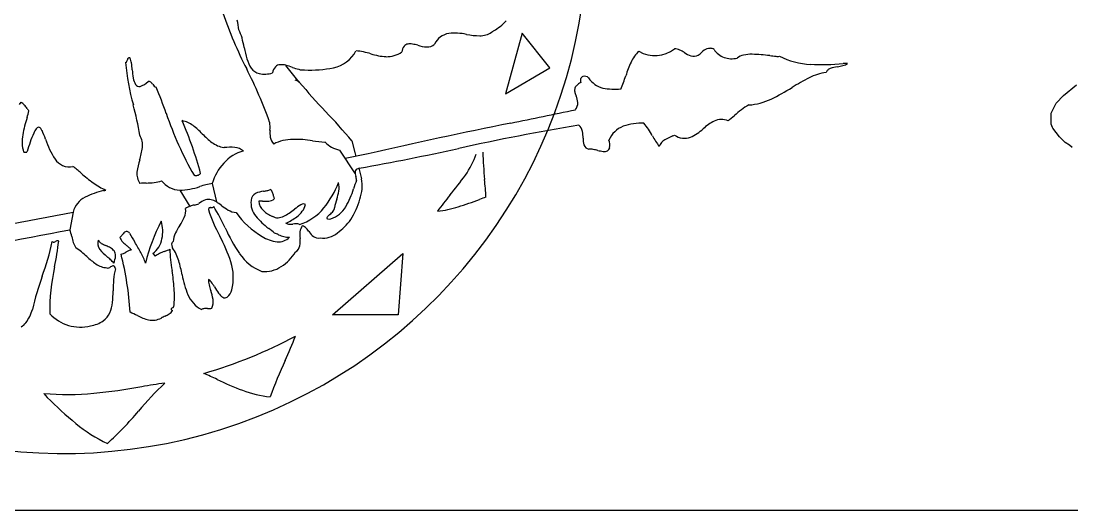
# Model space of a CAD drawing. Extents: x 0 to 10, y 0 to 4.
# Drawn here: x 5.031 to 8.329, y 0 to 1.536 of the extents above; entities that cross this region are included whole.
import ezdxf

# ---------------------------------------------------------------- set-up
doc = ezdxf.new("R2010")
doc.units = 0
doc.header["$MEASUREMENT"] = 0
doc.layers.get('0').update_dxf_attribs({"linetype": 'CONTINUOUS'})

msp = doc.modelspace()

# ---------------------------------------------------------------- linework, layer by layer
at = {"linetype": 'Continuous'}
for p, q in [((6.604, 1.4985), (6.5514, 1.3076)), ((6.6901, 1.3887), (6.604, 1.4985)), ((5.9042, 1.3443), (5.8624, 1.397)), ((6.5514, 1.3076), (6.6901, 1.3887)), ((6.069, 1.1594), (6.0785, 1.1229)), ((6.0307, 1.1305), (6.0796, 1.0559)), ((6.0785, 1.1229), (6.0816, 1.1109)), ((6.1202, 1.1185), (6.0479, 1.1043)), ((6.0913, 1.0735), (6.0998, 1.0408)), ((5.631, 1.0257), (5.6439, 0.9678)), ((5.529, 1.0049), (5.5608, 0.954)), ((5.1943, 0.9362), (5.184, 0.8807)), ((6.0082, 0.6136), (6.2286, 0.8061)), ((6.2286, 0.8061), (6.2149, 0.6136)), ((6.2149, 0.6136), (6.0082, 0.6136)), ((5.1023, 0.3665), (5.1131, 0.3532)), ((0, 0), (10, 0))]:
    msp.add_line(p, q, dxfattribs=at)
at = {"color": 7, "linetype": 'Continuous'}
for p, q in [((7.625, 1.4032), (7.6109, 1.4023)), ((5.0265, 1.2735), (5.0308, 1.2808)), ((5.6673, 1.1384), (5.6681, 1.1385)), ((5.4447, 0.8055), (5.4516, 0.797))]:
    msp.add_line(p, q, dxfattribs=at)
msp.add_lwpolyline([(8.3299, 1.139), (8.321, 1.1457), (8.3083, 1.1542), (8.2898, 1.1727), (8.2693, 1.1995), (8.2682, 1.2015), (8.2634, 1.2123), (8.2634, 1.2466), (8.2793, 1.2783), (8.303, 1.3021), (8.3432, 1.3357)], dxfattribs=at)
at = {"linetype": 'Continuous'}
msp.add_arc((5.1647, 1.8219), 1.6445, 225.172, 353.8537, dxfattribs=at)
at = {"color": 7, "linetype": 'Continuous'}
for centre, radius, start, end in [((7.0197, 2.0361), 1.4364, 199.2927, 206.9212), ((5.5844, 1.5033), 0.1297, 2.3399, 15.8063), ((6.4167, 1.6653), 0.1876, 301.2854, 316.5799), ((5.6269, 1.4581), 0.1006, 14.3626, 30.1336), ((6.3838, 1.4366), 0.0617, 99.664, 153.6329), ((6.3913, 1.327), 0.1713, 77.4169, 95.9952), ((6.4745, 1.7302), 0.2404, 259, 269.0096), ((6.4717, 1.5552), 0.0653, 268.8209, 303.4595), ((6.9031, 0.9197), 0.7027, 123.6099, 124.2395), ((5.3079, 1.372), 0.431, 10.7747, 14.9245), ((6.1133, 1.524), 0.3886, 190.5796, 195.9159), ((6.2648, 1.4342), 0.0391, 144.2105, 172.5465), ((6.2483, 1.445), 0.0194, 100.9641, 141.7208), ((6.2514, 1.4244), 0.0402, 78.5491, 99.6818), ((6.2253, 1.2825), 0.1845, 74.041, 79.3694), ((6.312, 1.5747), 0.1203, 252.6076, 266.2074), ((6.3061, 1.486), 0.0314, 266.2506, 315.5444), ((5.3708, 1.4154), 0.00567, 138.1054, 163.0638), ((5.3695, 1.4163), 0.00408, 98.9444, 135.5703), ((5.3704, 1.41), 0.0105, 76.7174, 98.2418), ((5.3251, 1.3981), 0.0525, 6.9522, 24.8131), ((5.9903, 1.4917), 0.1043, 281.8949, 331.6433), ((6.0758, 1.305), 0.1373, 77.4324, 87.3676), ((6.0149, 1.0321), 0.4169, 74.1521, 77.4324), ((6.1883, 1.6197), 0.1958, 252.2901, 266.4667), ((6.1784, 1.5073), 0.0831, 268.5321, 304.9933), ((7.0364, 1.3673), 0.0993, 132.1353, 156.3177), ((7.0195, 1.53), 0.1019, 240.8318, 307.5763), ((7.0799, 1.4054), 0.0438, 65.1837, 87.7161), ((7.0455, 1.3325), 0.1244, 57.1887, 64.915), ((7.1587, 1.5043), 0.0813, 235.7238, 251.4305), ((7.1419, 1.4588), 0.0329, 254.0621, 295.6434), ((7.076, 1.5406), 0.1373, 305.6954, 311.7139), ((7.2051, 1.4001), 0.0537, 113.5821, 134.7723), ((7.1915, 1.427), 0.0235, 85.3353, 109.3602), ((7.1897, 1.4115), 0.0392, 65.8178, 84.5518), ((7.2568, 1.4786), 0.0599, 211.5109, 251.1605), ((7.2618, 1.4928), 0.075, 251.074, 282.7262), ((7.308, 1.3815), 0.0483, 101.1491, 127.9097), ((7.3251, 1.3053), 0.1265, 89.923, 102.092), ((7.3208, 1.001), 0.4307, 81.9644, 89.4), ((7.4432, 1.9097), 0.4861, 262.6429, 264.8766), ((7.4048, 1.4618), 0.0367, 262.2948, 279.7638), ((7.52, 1.643), 0.2432, 243.3553, 267.3052), ((5.3567, 1.4131), 0.00741, 289.0924, 332.0481), ((6.0447, 1.4612), 0.6878, 184.6009, 195.9125), ((5.3474, 1.4172), 0.0175, 334.3511, 350.6004), ((5.3884, 1.4098), 0.0241, 162.4522, 169.1086), ((5.0366, 1.354), 0.3444, 4.8748, 8.4222), ((4.3998, 0.7089), 1.5005, 19.8609, 26.8133), ((5.8294, 1.4418), 0.093, 195.2298, 215.3143), ((5.7897, 1.4146), 0.0449, 216.2048, 255.2786), ((5.858, 1.3657), 0.0391, 136.9811, 169.0299), ((5.8458, 1.3753), 0.0238, 93.7394, 133.6412), ((5.8474, 1.3434), 0.0557, 74.3338, 93.2795), ((5.7994, 1.1605), 0.2447, 70.1911, 75.0719), ((5.9653, 1.621), 0.2448, 250.1912, 255.0718), ((5.939, 1.7366), 0.3545, 266.9909, 281.8363), ((7.3132, 1.2408), 0.4037, 155.6498, 162.1976), ((7.5438, 2.1615), 0.7621, 267.3522, 275.048), ((7.5805, 1.3615), 0.0274, 110.7966, 130.8287), ((7.6087, 1.2789), 0.1148, 97.9024, 109.3079), ((7.5656, 1.565), 0.1746, 278.9995, 284.9173), ((7.6006, 1.4359), 0.0408, 284.0962, 306.7627), ((5.6954, 1.4091), 0.3168, 184.6811, 189.4703), ((5.4353, 1.364), 0.0528, 187.6455, 210.8159), ((5.7951, 1.4497), 0.0804, 257.9659, 287.7457), ((5.9172, 1.4381), 0.0557, 254.3343, 273.2791), ((6.8023, 1.3498), 0.0161, 159.6839, 202.8757), ((6.7979, 1.3506), 0.0117, 109.6266, 155.7014), ((6.8, 1.3454), 0.0173, 44.9063, 110.4223), ((6.8739, 1.3967), 0.073, 212.3855, 256.5532), ((6.5419, 1.4887), 0.4065, 335.8861, 342.1621), ((7.8083, 0.7569), 0.6733, 116.8125, 122.0984), ((7.581, 1.2097), 0.1667, 98.0473, 117.2905), ((7.5737, 1.3698), 0.0167, 131.6056, 162.7662), ((5.4014, 1.3439), 0.0133, 211.366, 282.5824), ((5.3879, 1.3855), 0.0569, 286.6708, 316.7889), ((5.4313, 1.3362), 0.0105, 51.0749, 100.1317), ((5.4149, 1.3172), 0.0356, 34.8571, 49.7326), ((5.4823, 1.3652), 0.0472, 215.9158, 225.2043), ((5.4582, 1.3409), 0.013, 224.9565, 256.8305), ((3.1046, 0.3818), 2.534, 19.9451, 21.9307), ((5.8872, 1.3237), 0.0268, 50.4595, 82.2154), ((7.2221, 2.436), 1.7113, 219.6357, 223.783), ((6.7951, 1.3187), 0.0269, 172.1203, 195.4502), ((6.7896, 1.3187), 0.0215, 138.0749, 170.0911), ((6.8103, 1.2994), 0.0497, 117.2144, 137.4758), ((6.8963, 1.5277), 0.2057, 258.9846, 274.6539), ((7.1098, 1.8663), 0.6376, 295.57, 302.3005), ((6.866, 1.3378), 0.1003, 195.177, 201.9403), ((6.7108, 1.2731), 0.0678, 6.009, 23.6824), ((7.3026, 1.4615), 0.1893, 273.7422, 295.7915), ((5.0119, 1.2467), 0.0389, 41.124, 60.9735), ((4.9399, 1.1833), 0.1348, 35.3353, 41.3303), ((4.2172, 1.4859), 0.87, 343.0873, 344.5234), ((5.217, 1.3822), 0.2062, 215.9162, 218.5474), ((4.3641, 1.0027), 1.0543, 9.5264, 14.8368), ((0.5205, 30.8708), 30.2656, 281.52646, 281.91813), ((6.7458, 1.2786), 0.0325, 320.0843, 2.7923), ((7.6171, 0.8412), 0.5283, 128.0131, 131.117), ((7.387, 1.1365), 0.154, 117.8973, 128.2308), ((5.4312, 1.109), 0.4011, 162.0237, 169.9729), ((6.4991, 1.5829), 1.0669, 198.3938, 209.8624), ((4.4712, 0.7575), 1.1625, 14.9423, 23.6134), ((5.5194, 1.1402), 0.0847, 52.6727, 78.4997), ((4.751, 0.0677), 1.7115, 39.6362, 43.7829), ((7.2757, 1.0852), 0.1532, 116.8402, 132.8968), ((7.2292, 1.1721), 0.0548, 67.9256, 114.5069), ((6.9783, 1.5719), 0.4422, 307.8765, 311.2129), ((5.1345, 1.1556), 0.0699, 143.3737, 156.1456), ((5.089, 1.1903), 0.0126, 107.6986, 146.4621), ((5.0862, 1.1959), 0.0066, 42.9616, 99.4522), ((5.0706, 1.1801), 0.0288, 25.7477, 44.807), ((4.8749, 1.0865), 0.2458, 18.6205, 25.58), ((5.4099, 0.9981), 0.2642, 44.0837, 52.4634), ((5.699, 1.2012), 0.1135, 355.7138, 8.8785), ((5.9018, 1.1853), 0.0899, 175.2808, 188.9774), ((9.2332, -12.1578), 13.6364, 101.27014, 103.19615), ((7.9751, -5.969), 7.2765, 99.44384, 102.46636), ((6.7571, 1.1813), 0.0366, 13.0797, 48.9446), ((6.6981, 1.1694), 0.0968, 359.3427, 12.0418), ((6.9499, 1.1308), 0.0802, 111.3187, 156.9398), ((6.9758, 1.0566), 0.1588, 86.3183, 110.2772), ((6.7861, 1.0529), 0.2574, 28.574, 39.06), ((7.0774, 1.2962), 0.1363, 293.7063, 313.5999), ((5.1541, 1.1573), 0.1199, 169.6706, 195.877), ((5.4902, 1.001), 0.4577, 156.4526, 164.0665), ((5.3445, 1.2393), 0.2481, 197.4428, 213.4182), ((5.3477, 1.1456), 0.0644, 353.7605, 29.3516), ((5.7903, 1.3662), 0.2652, 224.0464, 232.7942), ((5.6848, 1.2283), 0.0916, 233.1555, 258.9549), ((5.8582, 1.1805), 0.0462, 191.5662, 221.9053), ((5.8858, 1.0271), 0.1374, 90.8112, 116.8305), ((5.8865, 0.7626), 0.4019, 81.5447, 90.3675), ((6.0353, 1.8427), 0.6885, 262.5133, 265.7544), ((6.0485, 1.2178), 0.089, 223.8239, 258.4753), ((6.8609, 1.1659), 0.0661, 177.9274, 196.5912), ((6.8163, 1.1452), 0.0622, 353.9509, 15.9244), ((7.2819, 1.3259), 0.3085, 209.0646, 216.501), ((7.071, 1.129), 0.0395, 120.2424, 160.2789), ((7.1241, 1.0413), 0.142, 109.5874, 120.9029), ((6.8829, 1.6709), 0.5322, 291.3233, 291.954), ((7.1131, 1.2266), 0.0584, 237.6465, 289.0425), ((5.0341, 1.0837), 0.0411, 81.0093, 83.4163), ((5.0447, 1.1464), 0.0225, 259.1092, 273.449), ((5.0456, 1.1297), 0.00581, 274.8253, 300.1813), ((5.0465, 1.1279), 0.00377, 301.8366, 340.9533), ((5.2153, 1.1621), 0.1978, 341.6445, 353.1858), ((5.7588, 1.0085), 0.1226, 103.922, 138.5557), ((5.6889, 0.9625), 0.1772, 85.9246, 96.7167), ((5.6981, 1.0925), 0.0468, 48.191, 85.932), ((4.5484, 9.6381), 8.7024, 280.21798, 282.31358), ((7.5788, 1.1493), 1.0988, 181.3202, 185.791), ((6.8182, 1.1548), 0.022, 200.8102, 256.8566), ((6.8167, 1.0724), 0.0611, 80.3874, 93.3054), ((6.7902, 0.9081), 0.2275, 77.0381, 80.7293), ((6.8767, 1.277), 0.1514, 256.4659, 262.951), ((6.862, 1.151), 0.0245, 260.8422, 292.1873), ((6.8651, 1.1398), 0.0132, 298.2561, 354.8282), ((5.1901, 1.1397), 0.0644, 215.1139, 243.3004), ((5.5776, 1.0413), 0.184, 161.478, 173.5765), ((5.7834, 0.9819), 0.1586, 137.2455, 163.9898), ((6.2075, 1.2073), 0.2675, 324.5225, 340.5709), ((5.1814, 1.1269), 0.0491, 245.6236, 284.656), ((4.6365, 0.3763), 0.8972, 49.4647, 51.5972), ((5.6502, 1.5556), 0.6579, 229.1159, 233.3551), ((5.4486, 1.0563), 0.0542, 174.1282, 213.7228), ((5.581, 1.0683), 0.0173, 283.3351, 320.4189), ((6.0989, 1.0598), 0.0197, 169.902, 191.309), ((6.0904, 1.061), 0.0111, 131.0091, 168.4991), ((6.1577, 1.0707), 0.0795, 190.7033, 196.5277), ((6.0969, 1.0524), 0.0219, 102.4237, 129.105), ((5.3631, 1.1676), 0.1752, 232.9741, 247.8553), ((5.4311, 0.6573), 0.37, 91.1732, 94.2647), ((5.4195, 1.3063), 0.2791, 270.8125, 275.9623), ((5.4397, 1.1143), 0.086, 275.9105, 292.1687), ((5.5311, 1.0782), 0.0733, 216.4817, 268.384), ((5.5798, 1.0742), 0.0233, 255.0305, 282.8414), ((5.6946, 0.6788), 0.3527, 100.3912, 106.9388), ((5.7418, 1.1412), 0.3072, 321.2714, 338.453), ((5.9664, 1.0134), 0.0629, 349.6585, 13.8035), ((6.6788, 0.8043), 0.6382, 158.8349, 161.253), ((5.9959, 1.023), 0.0891, 11.7352, 16.3183), ((6.0614, 1.0364), 0.0223, 355.5231, 12.2004), ((5.9674, 1.0198), 0.1341, 341.1989, 9.0089), ((5.6388, 1.6069), 0.9625, 320.0728, 324.7993), ((4.7502, 0.8757), 1.7431, 3.5316, 5.3547), ((5.3491, 0.7488), 0.2614, 103.0662, 116.6324), ((4.8623, 2.577), 1.6308, 285.2017, 285.4589), ((5.524, 1.2139), 0.2091, 271.3672, 288.9313), ((5.7787, 0.9718), 0.0257, 117.9892, 177.5159), ((5.8006, 0.9205), 0.0814, 96.0304, 114.6417), ((5.7594, 1.2105), 0.2116, 278.8801, 281.9329), ((5.7915, 1.0598), 0.0576, 281.7229, 292.1938), ((5.7998, 0.9887), 0.0223, 22.1017, 53.0945), ((5.7683, 0.977), 0.0559, 9.5896, 21.0588), ((5.8433, 1.0367), 0.1882, 341.3723, 349.4099), ((5.8113, 1.0896), 0.2751, 330.2251, 343.0524), ((5.2625, 0.9191), 0.0703, 115.8082, 165.9618), ((5.6088, 0.8196), 0.1427, 103.7597, 109.6333), ((5.5409, 1.0967), 0.1426, 283.7559, 289.6339), ((5.6284, 0.9164), 0.0607, 107.9095, 130.6886), ((5.6199, 0.9402), 0.0354, 77.3226, 106.7073), ((5.6148, 0.9222), 0.0541, 57.44, 76.1956), ((5.5359, 0.7969), 0.2021, 52.2823, 57.7202), ((5.7703, 1.0979), 0.1793, 231.8828, 240.0763), ((5.8165, 0.9643), 0.064, 172.3251, 220.5131), ((5.7804, 0.7823), 0.1881, 87.3827, 90.9806), ((5.8185, 0.9716), 0.0413, 181.7994, 228.7866), ((5.7962, 1.0811), 0.1112, 266.3102, 276.1187), ((5.8037, 1.0077), 0.0374, 276.6138, 305.9685), ((5.8811, 0.9964), 0.0586, 189.9199, 198.8818), ((5.9863, 0.8263), 0.1532, 120.1961, 129.4293), ((5.9201, 0.9396), 0.022, 97.1997, 119.5021), ((5.8711, 0.9717), 0.054, 321.8543, 346.8079), ((5.9183, 0.9532), 0.00825, 48.9191, 96.5325), ((6.1914, 0.9189), 0.1793, 161.2385, 170.0712), ((5.8016, 1.0656), 0.3059, 329.9065, 343.0765), ((7.3039, 0.2213), 1.2037, 140.3645, 143.3889), ((6.0716, 2.0123), 1.1105, 287.3774, 291.0023), ((7.6658, -2.2312), 3.4226, 110.0936, 110.4571), ((-2.497, 40.3378), 40.1453, 280.403, 281.0454), ((5.4948, 0.9408), 0.0528, 335.9765, 6.52), ((5.5798, 0.9019), 0.0555, 109.9784, 125.9057), ((5.6278, 0.944), 0.00873, 158.1669, 181.99), ((6.0727, 1.0883), 0.4762, 197.6828, 208.5558), ((5.6232, 0.9457), 0.00381, 119.3619, 156.866), ((5.6241, 0.9436), 0.00617, 94.2516, 117.3055), ((5.626, 0.9229), 0.027, 88.9053, 94.9365), ((5.6273, 0.9695), 0.0197, 267.6246, 281.8557), ((5.6298, 0.9572), 0.00712, 283.1168, 324.6992), ((5.1724, 0.6608), 0.5477, 24.35, 32.2482), ((5.7117, 0.9966), 0.0623, 240.2865, 264.5362), ((5.9229, 1.0872), 0.2654, 215.1088, 239.3156), ((5.852, 1.0054), 0.0888, 226.8786, 248.8304), ((5.7777, 1.0782), 0.1738, 296.5195, 309.7916), ((5.838, 0.9969), 0.0956, 307.7239, 322.2263), ((5.8563, 1.0507), 0.1612, 287.5421, 320.9011), ((6.0751, 0.842), 0.1146, 131.1367, 135.4494), ((5.9341, 1.0051), 0.1011, 310.5021, 319.0954), ((5.9734, 0.9984), 0.0891, 289.62, 329.3808), ((5.9922, 0.9544), 0.024, 319.8285, 335.5049), ((6.0054, 0.9485), 0.00945, 334.8553, 8.1347), ((6.3087, 1.2497), 0.3119, 275.3382, 287.6425), ((5.9527, 0.6512), 0.5455, 152.03, 166.8035), ((5.3604, 0.875), 0.1151, 348.5702, 16.1794), ((5.6942, 0.7838), 0.1988, 146.2491, 154.188), ((5.3889, 0.9891), 0.1692, 325.8778, 335.6303), ((5.9496, 1.0764), 0.238, 220.2182, 233.5761), ((5.8363, 0.9504), 0.0322, 239.5433, 272.2721), ((5.8348, 0.9668), 0.0487, 273.2325, 295.0008), ((5.8107, 1.0305), 0.1389, 291.7364, 308.1739), ((5.8751, 0.9213), 0.0237, 236.6909, 265.4751), ((5.8758, 0.9495), 0.0519, 267.2268, 279.1293), ((5.8941, 0.8298), 0.0692, 90.2178, 98.4047), ((5.8935, 0.8658), 0.0333, 69.9096, 89.3978), ((5.945, 0.8702), 0.0389, 144.5143, 175.0358), ((5.9026, 0.8611), 0.0335, 45.0882, 71.2921), ((6.0006, 0.9144), 0.0107, 131.6247, 161.4727), ((5.9923, 0.9173), 0.00192, 167.6927, 220.4151), ((5.9938, 0.9191), 0.00423, 224.8017, 257.5803), ((5.9999, 0.949), 0.0348, 258.4423, 275.614), ((5.8771, 1.0615), 0.241, 307.5331, 321.7389), ((-3.4788, 45.5756), 45.5267, 280.34847, 280.96909), ((4.9697, 0.8098), 0.2258, 12.5309, 18.2948), ((5.4366, 0.9146), 0.2528, 192.7565, 197.0266), ((5.3228, 0.8785), 0.0289, 309.9005, 320.6159), ((5.2644, 0.927), 0.1048, 320.388, 323.5246), ((5.4084, 0.8213), 0.0739, 138.2817, 144.0021), ((5.3655, 0.8598), 0.0162, 116.4988, 139.1671), ((5.3617, 0.8669), 0.00819, 72.226, 114.8049), ((5.3579, 0.8573), 0.0186, 42.5125, 70.0137), ((6.0928, 1.2716), 0.8256, 209.1206, 211.3982), ((5.5772, 0.8407), 0.0686, 154.4309, 177.8964), ((5.2195, 0.6251), 0.4947, 18.1526, 28.4424), ((6.1475, 1.0989), 0.5213, 204.0239, 214.27), ((5.847, 0.956), 0.1138, 238.452, 263.6527), ((5.5409, 0.544), 0.4333, 48.747, 51.8905), ((5.7733, 0.7139), 0.1647, 66.4577, 71.1273), ((5.8929, 0.9858), 0.1324, 246.0112, 253.4259), ((5.8692, 0.9077), 0.0508, 253.8845, 274.2228), ((6.0177, 0.8649), 0.1118, 175.5732, 185.9218), ((5.8613, 0.8208), 0.0912, 35.3109, 44.5502), ((5.9867, 0.9076), 0.0614, 213.7257, 231.6688), ((5.9649, 0.8831), 0.0287, 235.4679, 278.7338), ((5.9787, 0.925), 0.0709, 262.3495, 309.5645), ((4.2061, 1.0544), 0.9468, 340.2298, 347.1069), ((5.1343, 0.8495), 0.00821, 230.4853, 252.7632), ((5.1333, 0.8466), 0.00513, 253.8723, 281.1867), ((5.131, 0.8533), 0.0122, 285.449, 308.199), ((3.8565, 1.0098), 1.3032, 349.1318, 352.7061), ((5.1466, 0.8335), 0.013, 105.1766, 128.0381), ((5.1444, 0.8399), 0.00621, 75.6654, 101.2448), ((5.1433, 0.8365), 0.00982, 53.6084, 74.7822), ((5.2772, 0.8659), 0.0861, 197.1155, 209.7132), ((5.3072, 0.8393), 0.0356, 165.7842, 215.5525), ((5.2954, 0.8601), 0.0256, 208.0405, 240.3601), ((5.3395, 0.9343), 0.112, 239.5036, 247.8849), ((5.2477, 0.7102), 0.1301, 60.5816, 67.5886), ((5.3784, 0.8687), 0.0391, 198.3689, 223.7197), ((5.4332, 0.9218), 0.1154, 223.9988, 232.4857), ((5.2416, 0.6776), 0.195, 48.6498, 51.5458), ((4.7498, 0.4503), 0.7486, 28.5851, 31.4986), ((5.3996, 0.8651), 0.0747, 307.1288, 350.0676), ((5.5116, 0.8355), 0.00823, 111.2112, 179.594), ((5.5294, 0.837), 0.0261, 183.0396, 203.3788), ((5.4597, 0.8094), 0.0489, 16.7195, 20.6365), ((5.8394, 0.8888), 0.0462, 263.8247, 316.6723), ((5.8763, 0.8364), 0.0304, 302.1031, 348.0304), ((5.825, 0.8433), 0.0821, 350.7577, 7.0873), ((5.1466, 0.7215), 0.116, 50.4914, 61.224), ((4.9815, 0.5206), 0.376, 47.1622, 50.5605), ((5.3924, 0.9579), 0.224, 226.1272, 235.5729), ((5.3729, 0.8901), 0.1186, 217.0726, 232.3321), ((5.123, 0.5838), 0.2768, 46.9713, 50.1379), ((5.2946, 0.7928), 0.0351, 36.6291, 61.0241), ((5.2662, 0.8011), 0.0612, 334.9997, 357.6651), ((5.3016, 0.7992), 0.0258, 358.5345, 34.4586), ((5.3444, 0.8219), 0.0181, 270.887, 296.2251), ((4.4061, 0.5638), 0.9688, 3.3867, 14.3441), ((5.3244, 0.8627), 0.0636, 296.1598, 303.8089), ((5.3987, 0.7515), 0.0702, 116.1125, 123.7121), ((5.379, 0.7915), 0.0256, 94.1021, 115.8271), ((5.3308, 0.7788), 0.0601, 39.5732, 48.7102), ((5.2269, 0.7094), 0.2057, 18.8229, 28.806), ((5.4869, 0.7584), 0.0523, 114.1254, 132.3641), ((5.5354, 0.6526), 0.1687, 108.8787, 114.4862), ((5.4293, 0.9615), 0.1579, 289.0462, 292.8377), ((5.4818, 0.8383), 0.0241, 291.4657, 310.2225), ((6.1442, 0.8562), 0.6479, 183.2081, 189.2606), ((5.3832, 0.7407), 0.1486, 16.5266, 33.853), ((5.8414, 0.8899), 0.1508, 214.1407, 248.506), ((5.7721, 0.884), 0.141, 302.2344, 328.6362), ((5.7996, 0.6196), 0.6789, 167.7072, 180.2573), ((5.3069, 0.8337), 0.0732, 235.8979, 264.7728), ((5.3031, 0.7681), 0.00784, 247.8077, 291.3591), ((5.2938, 0.7938), 0.0352, 290.2469, 301.1435), ((5.2568, 0.7268), 0.081, 36.7355, 47.1113), ((5.334, 0.7263), 0.0433, 113.6149, 120.4377), ((5.3203, 0.758), 0.00885, 86.4762, 114.8553), ((5.3202, 0.7614), 0.0055, 36.1853, 82.6507), ((5.3098, 0.7539), 0.0183, 12.6339, 35.7209), ((5.0739, 0.6485), 0.4713, 11.0416, 16.5801), ((5.537, 0.7304), 0.1601, 346.0491, 17.7389), ((5.7957, 0.8426), 0.0934, 264.1797, 303.553), ((5.9074, 0.4411), 0.8616, 160.112, 167.3349), ((5.4915, 0.71), 0.1707, 163.6928, 175.4883), ((4.7331, 0.6305), 0.7812, 4.862, 8.9447), ((5.8292, 0.7892), 0.2971, 189.7805, 202.2972), ((5.836, 0.6825), 0.5163, 175.4504, 179.3269), ((5.218, 0.6727), 0.2944, 353.39, 4.68), ((5.6774, 0.7214), 0.0582, 177.5552, 194.4315), ((5.6178, 0.7162), 0.0079, 45.2494, 79.5511), ((5.8316, 0.76), 0.2171, 194.1334, 199.0133), ((5.6009, 0.6972), 0.0333, 35.6927, 47.472), ((5.4605, 0.598), 0.2052, 30.0777, 35.3269), ((5.863, 0.832), 0.2604, 210.2554, 215.2616), ((4.9096, 0.6914), 0.4101, 354.4568, 359.5903), ((5.6429, 0.7146), 0.0964, 203.2637, 241.6521), ((5.4823, 0.6369), 0.1532, 9.3397, 19.9648), ((5.5852, 0.6541), 0.0489, 335.7495, 9.0435), ((5.6894, 0.7075), 0.0468, 213.5001, 236.8055), ((5.6704, 0.6787), 0.0122, 237.3235, 307.9144), ((5.6435, 0.7071), 0.0513, 312.1367, 342.7097), ((4.9246, 0.6739), 0.1488, 324.8584, 342.814), ((5.2131, 0.6613), 0.1051, 336.611, 354.8218), ((5.4797, 0.6408), 0.0296, 303.4149, 332.3161), ((5.5041, 0.6311), 0.00221, 154.8226, 217.917), ((5.5072, 0.6293), 0.00579, 124.1426, 151.3017), ((5.5098, 0.6358), 0.00953, 219.172, 245.8138), ((5.5229, 0.608), 0.0323, 120.1376, 126.013), ((5.4908, 0.6632), 0.0316, 300.2262, 305.2197), ((5.5067, 0.6409), 0.00425, 302.7019, 330.0473), ((5.6079, 0.6139), 0.0191, 95.422, 124.3284), ((5.6116, 0.5729), 0.0603, 85.9311, 95.1999), ((5.6207, 0.7167), 0.0838, 266.6862, 271.5561), ((5.6223, 0.6583), 0.0254, 271.4538, 287.0346), ((5.217, 0.7065), 0.1318, 223.0711, 283.981), ((5.2326, 0.6783), 0.101, 279.2431, 303.7398), ((5.2527, 0.6453), 0.0625, 305.2407, 335.6447), ((5.2585, 0.336), 0.3073, 63.4192, 68.0868), ((5.4638, 0.7353), 0.1418, 241.4378, 256.6881), ((5.4426, 0.6607), 0.0644, 259.7548, 296.3317), ((5.5235, 0.5169), 0.1008, 113.7997, 121.3302), ((5.4475, 0.6908), 0.089, 293.4465, 303.0128), ((5.0143, 0.6119), 0.0397, 294.479, 323.5138), ((5.1897, 1.8572), 1.4872, 286.2102, 298.1979), ((3.6779, 1.4481), 2.3911, 335.8465, 337.8486), ((7.3808, -0.2241), 1.6719, 155.4832, 159.7293), ((4.837, -1.3089), 1.9001, 64.7987, 66.1623), ((6.3896, -0.5327), 1.3006, 134.2601, 139.576), ((6.0843, -3.7131), 4.1557, 98.3356, 99.3429), ((6.0789, 1.3055), 0.9943, 244.1957, 249.1936), ((5.1792, 1.1614), 0.7986, 264.4711, 275.7629), ((5.0356, 2.549), 2.1936, 275.8569, 279.8202), ((5.8534, 0.7154), 0.3626, 249.3867, 263.5224), ((6.1244, 1.3781), 1.4399, 225.3822, 230.1875), ((4.5595, 1.0178), 1.098, 312.5584, 319.9078), ((5.4903, 0.6166), 0.4489, 230.1289, 245.2207)]:
    msp.add_arc(centre, radius, start, end, dxfattribs=at)

doc.saveas('drawing.dxf')
